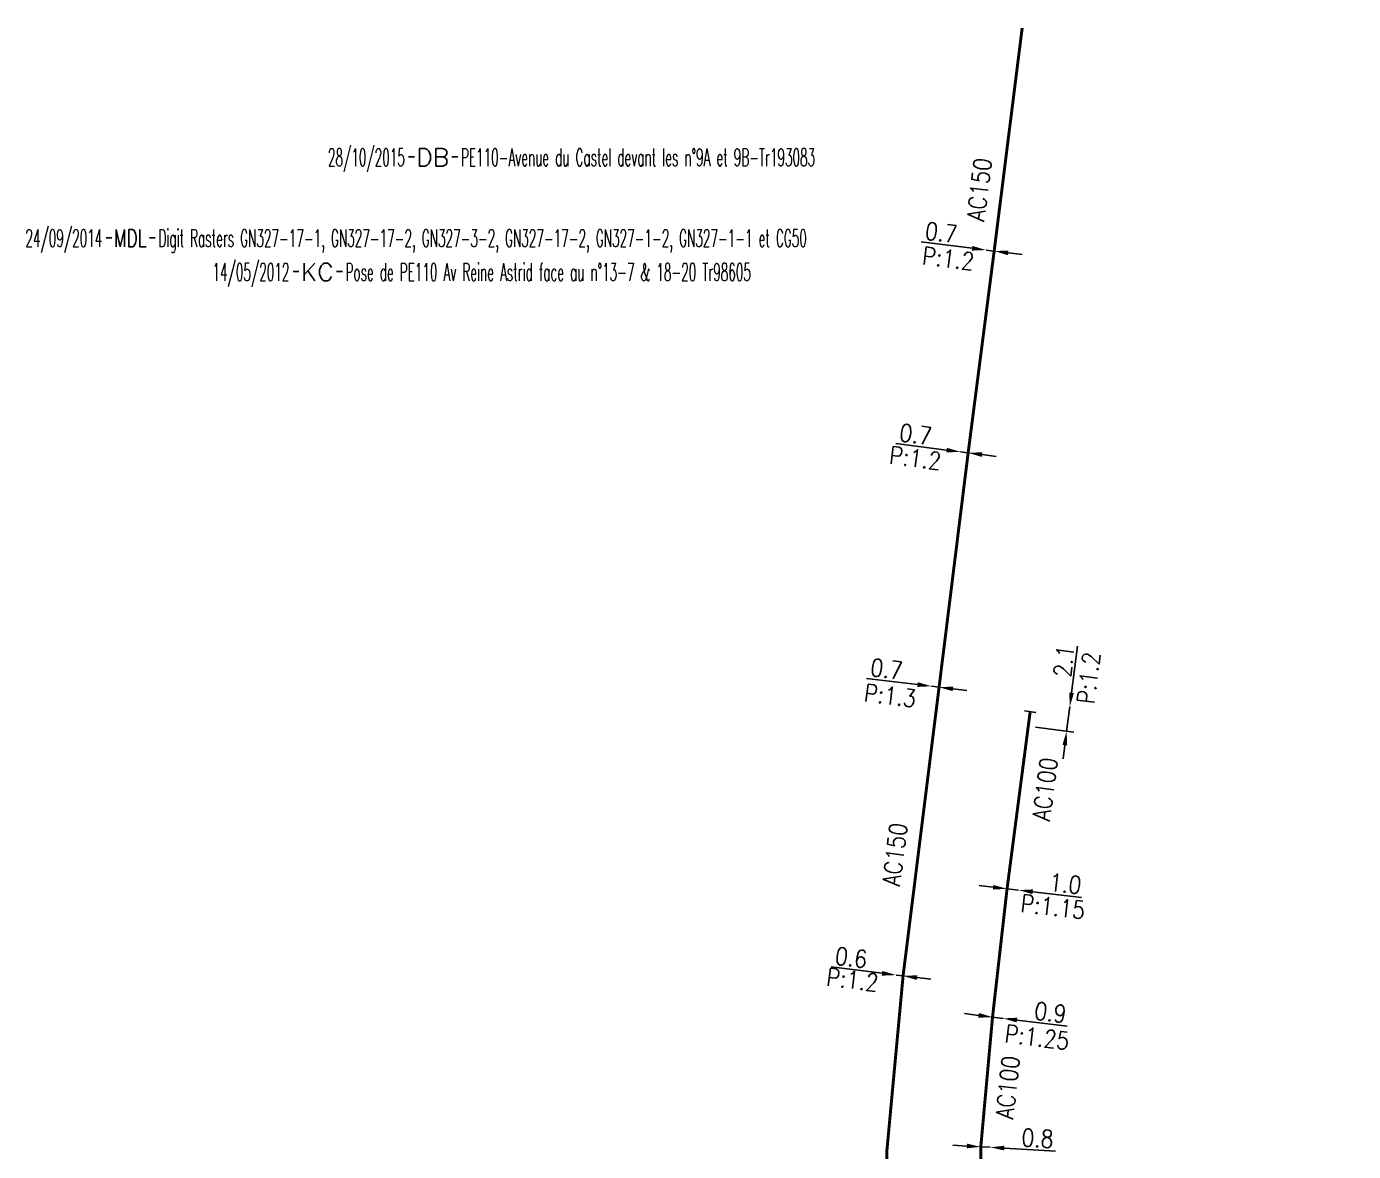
# Model space of a CAD drawing. Header units: millimetres. Extents: x 101000 to 102000, y 121011 to 122007.
# Drawn here: x 101415.3 to 101528.5, y 121904.1 to 122000.1 of the extents above; entities that cross this region are included whole.
import ezdxf
from ezdxf.enums import TextEntityAlignment as Align

# ---------------------------------------------------------------- set-up
doc = ezdxf.new("R2010")
doc.units = ezdxf.units.MM
doc.header["$PDMODE"] = 34
doc.linetypes.add('L_25_AP', pattern=[2000, 1000, 1000])
doc.layers.get('0').update_dxf_attribs({"linetype": 'CONTINUOUS'})
doc.layers.get('Defpoints').update_dxf_attribs({"linetype": 'CONTINUOUS'})
for name, color, linetype in [('L_150', 1, 'CONTINUOUS'), ('L_340', 7, 'CONTINUOUS'), ('L_910', 7, 'CONTINUOUS')]:
    doc.layers.add(name, color=color, linetype=linetype)
doc.styles.add('G_ROMANS', font='ROMANS.SHX', dxfattribs={"width": 0.75})
doc.styles.get("Standard").update_dxf_attribs({"font": 'romans.shx', "width": 0.85})
doc.dimstyles.get("Standard").update_dxf_attribs({"dimtxt": 1.5, "dimasz": 1.2, "dimexe": 0.625, "dimexo": 0.625, "dimgap": 0.25, "dimtad": 1, "dimdec": 1, "dimzin": 0, "dimdsep": 46, "dimtxsty": 'Standard', "dimcen": -0.5, "dimadec": 0, "dimazin": 0, "dimtfac": 1, "dimtdec": 1, "dimtmove": 0, "dimatfit": 3, "dimfxl": 0, "dimtolj": 1, "dimtzin": 0, "dimarcsym": 0})

# ---------------------------------------------------------------- blocks, each defined once
blk = doc.blocks.new('GIS_MODF')
at = {"color": 0, "linetype": 'Continuous', "flags": 128}
for points in [[(-2.18, -0.01), (-1.68, -0.01)], [(1.52, -0.01), (2.02, -0.01)]]:
    blk.add_lwpolyline(points, dxfattribs=at)
at = {"color": 0, "linetype": 'Continuous', "width": 0.5}
blk.add_attdef('DATE', text='', height=1.5, dxfattribs=at).set_placement((-2.5, -0.8), align=Align.RIGHT)
at = {"color": 0, "linetype": 'Continuous', "width": 1.771291}
blk.add_attdef('USER', text='', height=1.5, dxfattribs=at).set_placement((-1.51, -0.8), (1.28, -0.8), align=Align.FIT)
at = {"color": 0, "linetype": 'Continuous', "width": 0.5}
blk.add_attdef('DESC', (2.29, -0.8), '', height=1.5, dxfattribs=at)
blk = doc.blocks.new('*D187')
at = {"layer": 'Defpoints', "color": 0, "linetype": 'Continuous', "transparency": 16777216}
for p in [(101496.7, 121904.51), (101497.5, 121904.47), (101497.5, 121904.47)]:
    blk.add_point(p, dxfattribs=at)
at = {"layer": 'L_150', "color": 0, "linetype": 'Continuous', "lineweight": -2, "transparency": 16777216}
for p, q in [((101495.51, 121904.58), (101494.31, 121904.65)), ((101496.7, 121904.51), (101497.5, 121904.47)), ((101498.7, 121904.4), (101503.06, 121904.15))]:
    blk.add_line(p, q, dxfattribs=at)
at = {"layer": 'L_150', "color": 0, "linetype": 'Continuous', "transparency": 16777216}
for points in [[(101495.52, 121904.78), (101495.49, 121904.38), (101496.7, 121904.51)], [(101498.71, 121904.6), (101498.69, 121904.2), (101497.5, 121904.47)]]:
    blk.add_solid(points, dxfattribs=at)
at = {"layer": 'L_150', "color": 0, "linetype": 'Continuous', "transparency": 16777216, "insert": (101501.54, 121905.24), "char_height": 1.5, "attachment_point": 5, "rotation": 356.6947}
blk.add_mtext('\\A1;0.8', dxfattribs=at)
blk = doc.blocks.new('*D188')
at = {"layer": 'Defpoints', "color": 0, "linetype": 'Continuous', "transparency": 16777216}
for p in [(101497.7, 121915.58), (101498.6, 121915.47), (101498.6, 121915.47)]:
    blk.add_point(p, dxfattribs=at)
at = {"layer": 'L_150', "color": 0, "linetype": 'Continuous', "lineweight": -2, "transparency": 16777216}
for p, q in [((101496.51, 121915.73), (101495.32, 121915.88)), ((101497.7, 121915.58), (101498.6, 121915.47)), ((101499.79, 121915.33), (101504.07, 121914.8))]:
    blk.add_line(p, q, dxfattribs=at)
at = {"layer": 'L_150', "color": 0, "linetype": 'Continuous', "transparency": 16777216}
for points in [[(101496.54, 121915.93), (101496.49, 121915.53), (101497.7, 121915.58)], [(101499.81, 121915.53), (101499.76, 121915.13), (101498.6, 121915.47)]]:
    blk.add_solid(points, dxfattribs=at)
at = {"layer": 'L_150', "color": 0, "linetype": 'Continuous', "transparency": 16777216, "insert": (101502.64, 121915.98), "char_height": 1.5, "attachment_point": 5, "rotation": 353.0004}
blk.add_mtext('\\A1;0.9', dxfattribs=at)
blk = doc.blocks.new('*D189')
at = {"layer": 'Defpoints', "color": 0, "linetype": 'Continuous', "transparency": 16777216}
for p in [(101498.94, 121926.53), (101499.93, 121926.42), (101499.93, 121926.42)]:
    blk.add_point(p, dxfattribs=at)
at = {"layer": 'L_150', "color": 0, "linetype": 'Continuous', "lineweight": -2, "transparency": 16777216}
for p, q in [((101497.75, 121926.67), (101496.56, 121926.8)), ((101498.94, 121926.53), (101499.93, 121926.42)), ((101501.13, 121926.28), (101505.29, 121925.8))]:
    blk.add_line(p, q, dxfattribs=at)
at = {"layer": 'L_150', "color": 0, "linetype": 'Continuous', "transparency": 16777216}
for points in [[(101497.77, 121926.86), (101497.73, 121926.47), (101498.94, 121926.53)], [(101501.15, 121926.48), (101501.1, 121926.08), (101499.93, 121926.42)]]:
    blk.add_solid(points, dxfattribs=at)
at = {"layer": 'L_150', "color": 0, "linetype": 'Continuous', "transparency": 16777216, "insert": (101503.92, 121926.97), "char_height": 1.5, "attachment_point": 5, "rotation": 353.4834}
blk.add_mtext('\\A1;1.0', dxfattribs=at)
blk = doc.blocks.new('*D190')
at = {"layer": 'Defpoints', "color": 0, "linetype": 'Continuous', "transparency": 16777216}
for p in [(101504.29, 121942.07), (101504.29, 121942.07), (101500.75, 121940.41)]:
    blk.add_point(p, dxfattribs=at)
at = {"layer": 'L_340', "color": 0, "linetype": 'Continuous', "lineweight": -2, "transparency": 16777216}
for p, q in [((101504.45, 121943.26), (101504.96, 121947.23)), ((101504.02, 121939.99), (101504.29, 121942.07)), ((101504.91, 121941.99), (101504.91, 121941.99)), ((101501.37, 121940.33), (101504.64, 121939.91)), ((101503.87, 121938.8), (101503.72, 121937.61))]:
    blk.add_line(p, q, dxfattribs=at)
at = {"layer": 'L_340', "color": 0, "linetype": 'Continuous', "transparency": 16777216}
for points in [[(101504.25, 121943.28), (101504.64, 121943.23), (101504.29, 121942.07)], [(101503.67, 121938.82), (101504.07, 121938.77), (101504.02, 121939.99)]]:
    blk.add_solid(points, dxfattribs=at)
at = {"layer": 'L_340', "color": 0, "linetype": 'Continuous', "transparency": 16777216, "insert": (101503.79, 121945.97), "char_height": 1.5, "attachment_point": 5, "rotation": 82.6282}
blk.add_mtext('\\A1;2.1', dxfattribs=at)
blk = doc.blocks.new('*D197')
at = {"layer": 'Defpoints', "color": 0, "linetype": 'Continuous', "transparency": 16777216}
for p in [(101489.47, 121919.17), (101489.47, 121919.17), (101490.07, 121919.1)]:
    blk.add_point(p, dxfattribs=at)
at = {"layer": 'L_150', "color": 0, "linetype": 'Continuous', "lineweight": -2, "transparency": 16777216}
for p, q in [((101488.28, 121919.32), (101483.94, 121919.86)), ((101490.07, 121919.1), (101489.47, 121919.17)), ((101491.26, 121918.95), (101492.45, 121918.81)), ((101489.39, 121918.55), (101489.39, 121918.55)), ((101489.99, 121918.48), (101489.99, 121918.48))]:
    blk.add_line(p, q, dxfattribs=at)
at = {"layer": 'L_150', "color": 0, "linetype": 'Continuous', "transparency": 16777216}
for points in [[(101488.3, 121919.52), (101488.25, 121919.12), (101489.47, 121919.17)], [(101491.28, 121919.15), (101491.23, 121918.75), (101490.07, 121919.1)]]:
    blk.add_solid(points, dxfattribs=at)
at = {"layer": 'L_150', "color": 0, "linetype": 'Continuous', "transparency": 16777216, "insert": (101485.64, 121920.66), "char_height": 1.5, "attachment_point": 5, "rotation": 352.9582}
blk.add_mtext('\\A1;0.6', dxfattribs=at)
blk = doc.blocks.new('*D198')
at = {"layer": 'Defpoints', "color": 0, "linetype": 'Continuous', "transparency": 16777216}
for p in [(101494.97, 121963.82), (101494.97, 121963.82), (101495.62, 121963.74)]:
    blk.add_point(p, dxfattribs=at)
at = {"layer": 'L_150', "color": 0, "linetype": 'Continuous', "lineweight": -2, "transparency": 16777216}
for p, q in [((101493.78, 121963.98), (101489.44, 121964.53)), ((101495.05, 121964.44), (101495.05, 121964.44)), ((101495.7, 121964.36), (101495.7, 121964.36)), ((101495.62, 121963.74), (101494.97, 121963.82)), ((101496.81, 121963.59), (101498, 121963.44))]:
    blk.add_line(p, q, dxfattribs=at)
at = {"layer": 'L_150', "color": 0, "linetype": 'Continuous', "transparency": 16777216}
for points in [[(101493.81, 121964.17), (101493.76, 121963.78), (101494.97, 121963.82)], [(101496.83, 121963.79), (101496.78, 121963.39), (101495.62, 121963.74)]]:
    blk.add_solid(points, dxfattribs=at)
at = {"layer": 'L_150', "color": 0, "linetype": 'Continuous', "transparency": 16777216, "insert": (101491.14, 121965.32), "char_height": 1.5, "attachment_point": 5, "rotation": 352.7713}
blk.add_mtext('\\A1;0.7', dxfattribs=at)
blk = doc.blocks.new('*D199')
at = {"layer": 'Defpoints', "color": 0, "linetype": 'Continuous', "transparency": 16777216}
for p in [(101497.15, 121981.05), (101497.15, 121981.05), (101497.84, 121980.96)]:
    blk.add_point(p, dxfattribs=at)
at = {"layer": 'L_150', "color": 0, "linetype": 'Continuous', "lineweight": -2, "transparency": 16777216}
for p, q in [((101495.96, 121981.2), (101491.62, 121981.74)), ((101497.84, 121980.96), (101497.15, 121981.05)), ((101497.23, 121981.67), (101497.23, 121981.67)), ((101497.92, 121981.58), (101497.92, 121981.58)), ((101499.03, 121980.81), (101500.22, 121980.66))]:
    blk.add_line(p, q, dxfattribs=at)
at = {"layer": 'L_150', "color": 0, "linetype": 'Continuous', "transparency": 16777216}
for points in [[(101495.98, 121981.4), (101495.93, 121981), (101497.15, 121981.05)], [(101499.06, 121981.01), (101499.01, 121980.61), (101497.84, 121980.96)]]:
    blk.add_solid(points, dxfattribs=at)
at = {"layer": 'L_150', "color": 0, "linetype": 'Continuous', "transparency": 16777216, "insert": (101493.32, 121982.54), "char_height": 1.5, "attachment_point": 5, "rotation": 352.8546}
blk.add_mtext('\\A1;0.7', dxfattribs=at)
blk = doc.blocks.new('L_340_07')
at = {"color": 0, "linetype": 'Continuous', "const_width": 0.25, "flags": 128}
blk.add_lwpolyline([(0, 0), (1.25, 0)], dxfattribs=at)
at = {"color": 0, "linetype": 'Continuous', "flags": 128}
blk.add_lwpolyline([(1.25, -0.5), (1.25, 0.5)], dxfattribs=at)
at = {"color": 0, "linetype": 'Continuous', "style": 'G_ROMANS', "width": 0.75, "flags": 3}
for tag, p in [('DEF_LEG', (0.72, -3.47)), ('DEF_COUP', (0.72, -5.97)), ('DEF_TYPE', (0.72, -8.47))]:
    blk.add_attdef(tag, text='', height=1.2, dxfattribs=at).set_placement(p, align=Align.MIDDLE)
blk = doc.blocks.new('*D430')
at = {"layer": 'Defpoints', "color": 0, "linetype": 'Continuous', "transparency": 16777216}
for p in [(101492.49, 121943.82), (101492.49, 121943.82), (101493.14, 121943.74)]:
    blk.add_point(p, dxfattribs=at)
at = {"layer": 'L_150', "color": 0, "linetype": 'Continuous', "lineweight": -2, "transparency": 16777216}
for p, q in [((101491.3, 121943.96), (101486.96, 121944.49)), ((101493.14, 121943.74), (101492.49, 121943.82)), ((101494.33, 121943.59), (101495.52, 121943.45))]:
    blk.add_line(p, q, dxfattribs=at)
at = {"layer": 'L_150', "color": 0, "linetype": 'Continuous', "transparency": 16777216}
for points in [[(101491.33, 121944.16), (101491.28, 121943.76), (101492.49, 121943.82)], [(101494.35, 121943.79), (101494.3, 121943.4), (101493.14, 121943.74)]]:
    blk.add_solid(points, dxfattribs=at)
at = {"layer": 'L_150', "color": 0, "linetype": 'Continuous', "transparency": 16777216, "insert": (101488.66, 121945.29), "char_height": 1.5, "attachment_point": 5, "rotation": 353.0411}
blk.add_mtext('\\A1;0.7', dxfattribs=at)

msp = doc.modelspace()

# ---------------------------------------------------------------- linework, layer by layer
at = {"layer": 'L_150', "linetype": 'L_25_AP', "const_width": 0.25, "flags": 128}
for points in [[(101500.23, 122000), (101497.84, 121980.96), (101495.62, 121963.74), (101495.62, 121963.74), (101493.14, 121943.74), (101490.07, 121919.1), (101488.68, 121904.1), (101488.84, 121896.76), (101490.06, 121887.61), (101491.56, 121878.81), (101495.14, 121856.92), (101496.01, 121851.9), (101497.08, 121845.76), (101497.43, 121843.68), (101497.84, 121841.21), (101501.72, 121817.65), (101503.57, 121806.38), (101505.35, 121795.6), (101505.95, 121791.99), (101507.46, 121782.85), (101511.66, 121757.54), (101518.58, 121716.34), (101524.46, 121681.11), (101529.62, 121650.67), (101533.24, 121628.9), (101533.99, 121624.43), (101534.82, 121619.2), (101535.23, 121616.63), (101537.26, 121607.34)], [(101505.02, 121846.1), (101504.86, 121847.06), (101503.27, 121856.35), (101501.52, 121866.53), (101499.3, 121879.68), (101497.34, 121892.74), (101496.76, 121898.41), (101496.7, 121904.51), (101497.7, 121915.58), (101498.94, 121926.53), (101500.75, 121940.41)]]:
    msp.add_lwpolyline(points, dxfattribs=at)

# ---------------------------------------------------------------- block references
at = {"layer": 'L_340', "rotation": 82.62824840883955}
msp.add_blockref('L_340_07', (101500.75, 121940.41), dxfattribs=at)
msp.add_blockref('L_340_07', (101500.75, 121940.41), dxfattribs=at)
at = {"layer": 'L_910', "linetype": 'Continuous'}
ref = msp.add_blockref('GIS_MODF', (101450.06, 121989.01), dxfattribs=at)
ref.add_attrib('DATE', '28/10/2015', dxfattribs={"layer": '0', "color": 0, "linetype": 'Continuous', "height": 1.5, "width": 0.5}).set_placement((101447.56, 121988.21), align=Align.RIGHT)
ref.add_attrib('USER', 'DB', dxfattribs={"layer": '0', "color": 0, "linetype": 'Continuous', "height": 1.5, "width": 0.99919}).set_placement((101448.55, 121988.21), (101451.34, 121988.21), align=Align.FIT)
ref.add_attrib('DESC', 'PE110-Avenue du Castel devant les n°9A et 9B-Tr193083', (101452.35, 121988.21), dxfattribs={"layer": '0', "color": 0, "linetype": 'Continuous', "height": 1.5, "width": 0.5})
ref = msp.add_blockref('GIS_MODF', (101424.25, 121982.11), dxfattribs=at)
ref.add_attrib('DATE', '24/09/2014', dxfattribs={"layer": '0', "color": 0, "linetype": 'Continuous', "height": 1.5, "width": 0.5}).set_placement((101421.75, 121981.31), align=Align.RIGHT)
ref.add_attrib('USER', 'MDL', dxfattribs={"layer": '0', "color": 0, "linetype": 'Continuous', "height": 1.5, "width": 0.638826}).set_placement((101422.74, 121981.31), (101425.53, 121981.31), align=Align.FIT)
ref.add_attrib('DESC', 'Digit Rasters GN327-17-1, GN327-17-2, GN327-3-2, GN327-17-2, GN327-1-2, GN327-1-1 et CG50', (101426.54, 121981.31), dxfattribs={"layer": '0', "color": 0, "linetype": 'Continuous', "height": 1.5, "width": 0.5})
ref = msp.add_blockref('GIS_MODF', (101440.21, 121979.22), dxfattribs=at)
ref.add_attrib('DATE', '14/05/2012', dxfattribs={"layer": '0', "color": 0, "linetype": 'Continuous', "height": 1.5, "width": 0.5}).set_placement((101437.71, 121978.42), align=Align.RIGHT)
ref.add_attrib('USER', 'KC', dxfattribs={"layer": '0', "color": 0, "linetype": 'Continuous', "height": 1.5, "width": 0.99919}).set_placement((101438.7, 121978.42), (101441.49, 121978.42), align=Align.FIT)
ref.add_attrib('DESC', 'Pose de PE110 Av Reine Astrid face au n°13-7 & 18-20 Tr98605', (101442.5, 121978.42), dxfattribs={"layer": '0', "color": 0, "linetype": 'Continuous', "height": 1.5, "width": 0.5})

# ---------------------------------------------------------------- texts
at = {"layer": 'L_150', "linetype": 'Continuous', "width": 0.85}
for s, rotation, p in [('AC150', 82.859, (101496.98, 121983.44)), ('AC100', 82.5022, (101502.57, 121932.26)), ('AC150', 82.859, (101489.78, 121926.69)), ('P:1.15', 353.4834, (101500.03, 121924.57)), ('P:1.2', 352.9582, (101483.47, 121918.29)), ('P:1.25', 353.0004, (101498.68, 121913.45)), ('AC100', 83.8942, (101499.45, 121906.81))]:
    msp.add_text(s, height=1.5, rotation=rotation, dxfattribs=at).set_placement(p)
for s, rotation, p in [('P:1.2', 352.8546, (101493.93, 121980.32)), ('P:1.2', 352.7713, (101491.12, 121963.29)), ('P:1.3', 353.0411, (101488.97, 121943.01))]:
    msp.add_text(s, height=1.5, rotation=rotation, dxfattribs=at).set_placement(p, align=Align.MIDDLE_CENTER)
at = {"layer": 'L_340', "linetype": 'Continuous', "width": 0.85}
msp.add_text('P:1.2', height=1.5, rotation=83.0401, dxfattribs=at).set_placement((101506.37, 121942.24))

# ---------------------------------------------------------------- dimensions: what is measured, and where the dimension line sits
at = {"layer": 'L_150', "linetype": 'Continuous'}
for base, p1, p2, angle, picture, middle in [((101497.15, 121981.05), (101497.84, 121980.96), (101497.15, 121981.05), 352.8546, '*D199', (101493.19, 121981.55)), ((101494.97, 121963.82), (101495.62, 121963.74), (101494.97, 121963.82), 352.7713, '*D198', (101491.02, 121964.33)), ((101492.49, 121943.82), (101493.14, 121943.74), (101492.49, 121943.82), 353.0411, '*D430', (101488.54, 121944.3)), ((101499.93, 121926.42), (101498.94, 121926.53), (101499.93, 121926.42), 173.4834, '*D189', (101503.8, 121925.97)), ((101489.47, 121919.17), (101490.07, 121919.1), (101489.47, 121919.17), 352.9582, '*D197', (101485.51, 121919.66)), ((101498.6, 121915.47), (101497.7, 121915.58), (101498.6, 121915.47), 173.0004, '*D188', (101502.52, 121914.99)), ((101497.5, 121904.47), (101496.7, 121904.51), (101497.5, 121904.47), 176.6947, '*D187', (101501.48, 121904.24))]:
    dim = msp.add_linear_dim(base=base, p1=p1, p2=p2, angle=angle, dimstyle='Standard', dxfattribs=at)
    dim.commit()
    dim.dimension.update_dxf_attribs({"geometry": picture, "text_midpoint": middle, "dimtype": 160})
at = {"layer": 'L_340', "linetype": 'Continuous'}
dim = msp.add_linear_dim(base=(101504.29, 121942.07), p1=(101500.75, 121940.41), p2=(101504.29, 121942.07), angle=262.6282, dimstyle='Standard', dxfattribs=at)
dim.commit()
dim.dimension.update_dxf_attribs({"geometry": '*D190', "text_midpoint": (101504.78, 121945.84), "dimtype": 160})

doc.saveas('drawing.dxf')
